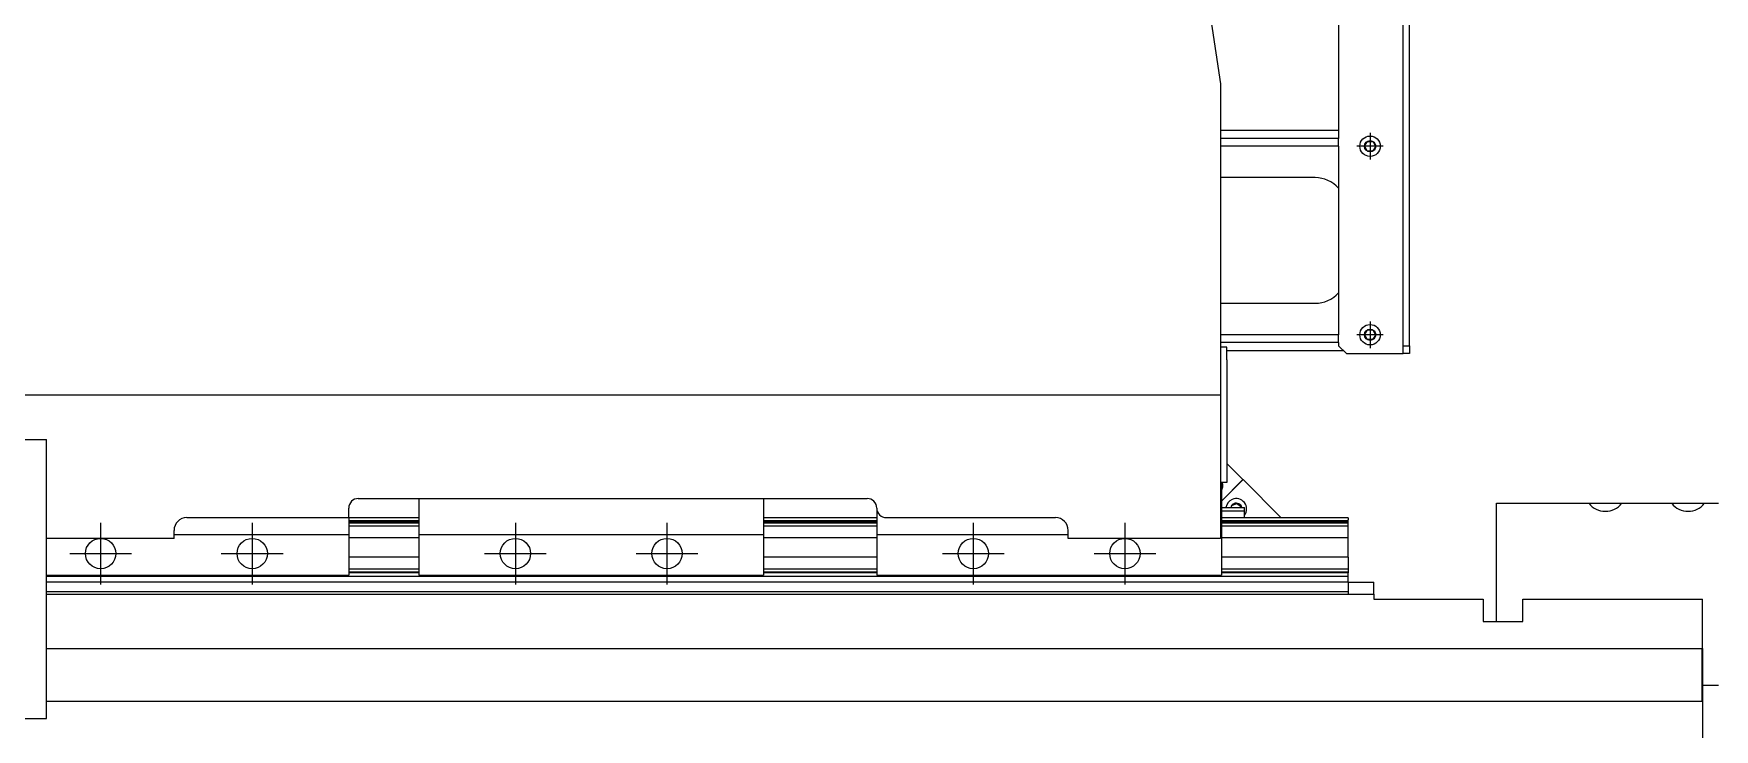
# Model space of a CAD drawing. Extents: x 387 to 958, y 84 to 319.
# Drawn here: x 561.5 to 615, y 115 to 137.1 of the extents above; entities that cross this region are included whole.
import ezdxf

# ---------------------------------------------------------------- set-up
doc = ezdxf.new("R2010")
doc.units = 0
doc.linetypes.add('AXIS-MY', pattern=[15, 8, -2.5, 2, -2.5])
doc.layers.get('0').update_dxf_attribs({"linetype": 'CONTINUOUS'})
doc.layers.add('AXIS', color=1, linetype='AXIS-MY')

msp = doc.modelspace()

# ---------------------------------------------------------------- linework, layer by layer
at = {"color": 7, "linetype": 'CONTINUOUS'}
for p, q in [((588.9371202, 204.3846886), (599.286264, 135.5395836)), ((599.286264, 135.5395836), (599.286264, 125.6398012)), ((599.4893364, 127.1612956), (599.286264, 127.1612956)), ((599.4893364, 127.1602202), (599.286264, 127.1602202)), ((599.4893364, 127.1612956), (599.4893364, 127.1602202)), ((599.4893364, 126.7548461), (599.4893364, 127.1602202)), ((599.4893364, 126.7548461), (599.4893364, 122.8451935)), ((558.671772, 125.6398012), (599.286264, 125.6398012)), ((599.286264, 125.6398012), (599.286264, 121.0706709)), ((552.1226852, 124.218294), (561.9209313, 124.218294)), ((561.9209313, 115.3338739), (561.9209313, 124.218294)), ((599.9986609, 122.9412274), (599.4893364, 123.4505519)), ((599.286264, 122.8475549), (599.311648, 122.8475549)), ((599.286264, 122.7460187), (599.311648, 122.7460187)), ((599.9986609, 122.9412274), (599.311648, 122.2542145)), ((599.311648, 122.2524973), (599.9995195, 122.9403688)), ((599.311648, 122.8475549), (599.311648, 122.7460187)), ((599.4893364, 122.8451935), (599.311648, 122.8451935)), ((599.311648, 122.7460187), (599.311648, 121.1975911)), ((599.9995195, 122.9403688), (601.2168471, 121.7230411)), ((571.5414891, 121.7306564), (571.5414891, 122.035265)), ((571.8460978, 122.3398737), (588.0411265, 122.3398737)), ((573.7752862, 122.3398737), (573.7752862, 121.1975911)), ((584.741199, 122.3398737), (584.741199, 121.1975911)), ((588.3457352, 122.035265), (588.3457352, 121.1975911)), ((599.311648, 122.0556002), (600.0477857, 122.0556002)), ((599.311648, 121.9474987), (600.0477857, 121.9474987)), ((599.6369435, 122.0556002), (599.6447382, 122.1142423)), ((599.6447382, 122.1142423), (599.8073008, 122.181341)), ((599.8073008, 122.181341), (599.9466912, 122.074107)), ((599.9466912, 122.074107), (599.9442313, 122.0556002)), ((600.0477857, 121.9474987), (600.0477857, 122.0556002)), ((600.0477857, 121.7230411), (600.0477857, 121.9474987)), ((608.0691479, 118.4307289), (608.0691479, 122.1875694)), ((608.0691479, 122.1875694), (611.0083037, 122.1875694)), ((611.0083037, 122.1875694), (612.0487405, 122.1875694)), ((612.0487405, 122.1875694), (613.6411033, 122.1875694)), ((613.6411033, 122.1875694), (614.68154, 122.1875694)), ((614.68154, 122.1875694), (615.1259158, 122.1875694)), ((566.3885255, 121.7306564), (571.5414891, 121.7306564)), ((571.5414891, 121.7306564), (571.5414891, 121.1975911)), ((573.7752862, 121.7230411), (571.5414891, 121.7230411)), ((573.7752862, 121.6291774), (571.5414891, 121.6291774)), ((573.7752862, 121.5880847), (571.5414891, 121.5880847)), ((573.7752862, 121.5580448), (571.5414891, 121.5580448)), ((573.7752862, 121.4641238), (571.5414891, 121.4641238)), ((588.3457352, 121.7230411), (584.741199, 121.7230411)), ((588.3457352, 121.6291774), (584.741199, 121.6291774)), ((588.3457352, 121.5880847), (584.741199, 121.5880847)), ((588.3457352, 121.5580448), (584.741199, 121.5580448)), ((588.3457352, 121.4641238), (584.741199, 121.4641238)), ((588.6503439, 121.7306564), (594.0317641, 121.7306564)), ((603.3477132, 121.7230411), (599.311648, 121.7230411)), ((603.3477132, 121.6291774), (599.311648, 121.6291774)), ((603.3477132, 121.5880847), (599.311648, 121.5880847)), ((603.3477132, 121.5580448), (599.311648, 121.5580448)), ((603.3477132, 121.4641238), (599.311648, 121.4641238)), ((603.3477132, 121.7230411), (603.3477132, 121.6655241)), ((603.3477132, 121.6291774), (603.3477132, 121.6655241)), ((603.3477132, 121.5880847), (603.3477132, 121.6291774)), ((603.3477132, 121.5580448), (603.3477132, 121.5880847)), ((603.3477132, 121.4641238), (603.3477132, 121.5580448)), ((603.3477132, 121.0833629), (603.3477132, 121.4641238)), ((565.9823805, 121.0706709), (561.9209313, 121.0706709)), ((565.9823805, 121.0706709), (565.9823805, 121.3245114)), ((565.9823805, 121.1975911), (571.5414891, 121.1975911)), ((571.5414891, 121.1975911), (571.5414891, 119.9030042)), ((573.7752862, 121.0833629), (571.5414891, 121.0833629)), ((573.7752862, 121.1975911), (573.7752862, 119.9030042)), ((573.7752862, 121.1975911), (584.741199, 121.1975911)), ((584.741199, 121.1975911), (584.741199, 119.9030042)), ((588.3457352, 121.0833629), (584.741199, 121.0833629)), ((588.3457352, 121.1975911), (588.3457352, 119.9030042)), ((588.3457352, 121.1975911), (594.437909, 121.1975911)), ((594.437909, 121.0706709), (594.437909, 121.3245114)), ((599.286264, 121.0706709), (594.437909, 121.0706709)), ((599.286264, 121.1975911), (599.311648, 121.1975911)), ((599.311648, 121.1975911), (599.311648, 119.9030042)), ((603.3477132, 121.0833629), (599.311648, 121.0833629)), ((603.3477132, 120.4741455), (603.3477132, 121.0833629)), ((573.7752862, 120.4741455), (571.5414891, 120.4741455)), ((588.3457352, 120.4741455), (584.741199, 120.4741455)), ((603.3477132, 120.4741455), (599.311648, 120.4741455)), ((603.3477132, 120.4741455), (603.3477132, 120.0933846)), ((561.9209313, 119.9030042), (571.5414891, 119.9030042)), ((603.3477132, 119.8573129), (561.9209313, 119.8573129)), ((573.7752862, 120.0933846), (571.5414891, 120.0933846)), ((573.7752862, 119.9994636), (571.5414891, 119.9994636)), ((573.7752862, 119.9694237), (571.5414891, 119.9694237)), ((573.7752862, 119.9030042), (584.741199, 119.9030042)), ((588.3457352, 120.0933846), (584.741199, 120.0933846)), ((588.3457352, 119.9994636), (584.741199, 119.9994636)), ((588.3457352, 119.9694237), (584.741199, 119.9694237)), ((588.3457352, 119.9030042), (599.311648, 119.9030042)), ((603.3477132, 120.0933846), (599.311648, 120.0933846)), ((603.3477132, 119.9994636), (599.311648, 119.9994636)), ((603.3477132, 119.9694237), (599.311648, 119.9694237)), ((603.3477132, 120.0933846), (603.3477132, 119.9994636)), ((603.3477132, 119.9994636), (603.3477132, 119.9694237)), ((603.3477132, 119.8573129), (603.3477132, 119.9694237)), ((603.3477132, 119.6796245), (603.3477132, 119.8573129)), ((603.3477132, 119.6796245), (561.9209313, 119.6796245)), ((603.3477132, 119.369939), (561.9209313, 119.369939)), ((561.9209313, 119.2937868), (604.160003, 119.2937868)), ((603.3477132, 119.6796245), (604.160003, 119.6796245)), ((603.3477132, 119.6796245), (603.3477132, 119.369939)), ((603.3477132, 119.369939), (603.3477132, 119.2937868)), ((604.160003, 119.2937868), (604.160003, 119.6796245)), ((604.160003, 119.2937868), (604.160003, 119.1414825)), ((604.160003, 119.1414825), (607.6376189, 119.1414825)), ((607.6376189, 119.1414825), (607.6376189, 118.4307289)), ((608.9068218, 118.4307289), (608.9068218, 119.1414825)), ((608.9068218, 119.1414825), (614.6182347, 119.1414825)), ((614.6182347, 117.5676709), (614.6182347, 119.1414825)), ((607.6376189, 118.4307289), (608.9068218, 118.4307289)), ((561.9209313, 117.5676709), (614.6065426, 117.5676709)), ((614.6065426, 117.5676709), (614.6182347, 117.5676709)), ((614.6065426, 115.8923231), (614.6065426, 117.5676709)), ((614.6182347, 117.5676709), (614.6182347, 110.9244626)), ((614.6182347, 116.4000043), (615.1259158, 116.4000043)), ((561.9209313, 115.8923231), (614.3643941, 115.8923231)), ((614.3643941, 115.8923231), (614.6065426, 115.8923231)), ((552.1226852, 115.3338739), (561.9209313, 115.3338739))]:
    msp.add_line(p, q, dxfattribs=at)
at = {"color": 7}
for p, q in [((603.0419787, 150.3526434), (603.0419787, 133.8026434)), ((605.0919817, 127.2026434), (605.0919817, 150.3526434)), ((605.2919817, 127.2026434), (605.2919817, 150.3526434)), ((603.0419817, 134.0526434), (599.286264, 134.0526434)), ((603.0419787, 133.8026434), (599.286264, 133.8026434)), ((603.0419787, 133.5526434), (599.286264, 133.5526434)), ((603.0419787, 133.5526434), (603.0419787, 127.5526434)), ((602.2919787, 132.5526434), (599.286264, 132.5526434)), ((599.286264, 128.5526434), (602.2919787, 128.5526434)), ((603.0419787, 127.5526434), (599.286264, 127.5526434)), ((603.0419787, 127.3026434), (599.286264, 127.3026434)), ((599.4893364, 127.0526434), (603.1919787, 127.0526434)), ((603.2919787, 126.9526434), (604.8919817, 126.9526434))]:
    msp.add_line(p, q, dxfattribs=at)
at = {"color": 7, "ltscale": 0.125}
for p, q in [((603.0419787, 133.5526434), (603.0419787, 133.8026434)), ((603.0419787, 127.3026434), (603.0419787, 127.5526434)), ((605.0919817, 126.9526434), (605.0919817, 127.2026434)), ((605.2919817, 127.2026434), (605.2919817, 126.9526434))]:
    msp.add_line(p, q, dxfattribs=at)
at = {"color": 7, "ltscale": 0.0433}
for p, q in [((603.8690386, 133.5621832), (603.9164049, 133.6346807)), ((603.8690386, 127.5621832), (603.9164049, 127.6346807))]:
    msp.add_line(p, q, dxfattribs=at)
at = {"color": 7, "ltscale": 0.086602}
for p, q in [((603.947246, 133.4076421), (603.8690386, 133.5621832)), ((604.1367144, 133.6976446), (604.2149218, 133.5431036)), ((603.947246, 127.4076421), (603.8690386, 127.5621832)), ((604.1367144, 127.6976446), (604.2149218, 127.5431036))]:
    msp.add_line(p, q, dxfattribs=at)
at = {"color": 7, "ltscale": 0.043303}
for p, q in [((603.9164049, 133.6346807), (603.9637743, 133.7071844)), ((603.9164049, 127.6346807), (603.9637743, 127.7071844))]:
    msp.add_line(p, q, dxfattribs=at)
at = {"color": 7, "ltscale": 0.086603}
for p, q in [((604.1201891, 133.3981023), (603.947246, 133.4076421)), ((604.1201891, 127.3981023), (603.947246, 127.4076421))]:
    msp.add_line(p, q, dxfattribs=at)
at = {"color": 7, "ltscale": 0.086601}
for p, q in [((603.9637743, 133.7071844), (604.1367144, 133.6976446)), ((603.9637743, 127.7071844), (604.1367144, 127.6976446))]:
    msp.add_line(p, q, dxfattribs=at)
at = {"color": 7, "ltscale": 0.043301}
for p, q in [((604.1675585, 133.4705999), (604.1201891, 133.3981023)), ((604.2149218, 133.5431036), (604.1675585, 133.4705999)), ((604.1675585, 127.4705999), (604.1201891, 127.3981023)), ((604.2149218, 127.5431036), (604.1675585, 127.4705999))]:
    msp.add_line(p, q, dxfattribs=at)
at = {"color": 7, "ltscale": 0.05}
msp.add_line((603.0419787, 127.3026434), (603.0419787, 127.2026434), dxfattribs=at)
at = {"color": 7, "ltscale": 0.176777}
msp.add_line((603.0419787, 127.2026434), (603.2919787, 126.9526434), dxfattribs=at)
at = {"color": 7, "ltscale": 0.1}
for p, q in [((604.8919817, 126.9526434), (605.0919817, 126.9526434)), ((605.0919817, 127.2026434), (605.2919817, 127.2026434)), ((605.2919817, 126.9526434), (605.0919817, 126.9526434))]:
    msp.add_line(p, q, dxfattribs=at)
at = {"color": 7}
for centre, radius in [((604.0419787, 133.5526434), 0.325), ((604.0419787, 133.5526434), 0.18), ((604.0419787, 127.5526434), 0.325), ((604.0419787, 127.5526434), 0.18)]:
    msp.add_circle(centre, radius, dxfattribs=at)
at = {"color": 7, "linetype": 'CONTINUOUS'}
for centre in [(563.6470473, 120.5883738), (568.4700182, 120.5883738), (576.8467571, 120.5883738), (581.6697281, 120.5883738), (591.4172061, 120.5883738), (596.2401771, 120.5883738)]:
    msp.add_circle(centre, 0.4822971, dxfattribs=at)
at = {"color": 7}
for centre, start, end in [((602.2919787, 131.5526434), 41.40961328, 90.0000025), ((602.2919787, 129.5526434), 269.9999975, 318.59038672)]:
    msp.add_arc(centre, 1, start, end, dxfattribs=at)
at = {"color": 7, "linetype": 'CONTINUOUS'}
for centre, radius, start, end in [((599.029402, 122.761735), 0.3299927, 328.79398483, 14.64978235), ((571.8460978, 122.035265), 0.3046087, 90, 180), ((588.0411265, 122.035265), 0.3046087, 0, 90), ((588.6503439, 122.035265), 0.3046087, 180, 270), ((599.7841286, 122.0070083), 0.3299927, 112.42867421, 171.53233474), ((599.7841286, 122.0070083), 0.1827652, 112.42867421, 164.58132789), ((599.7841286, 122.0070083), 0.3299927, 323.03265157, 112.42867421), ((599.7841286, 122.0070083), 0.1827652, 15.41867211, 112.42867421), ((611.5285221, 122.5937143), 0.6599855, 217.97987244, 322.02012756), ((614.1613217, 122.5937143), 0.6599855, 217.97987244, 322.02012756), ((566.3885255, 121.3245114), 0.4061449, 90, 180), ((594.0317641, 121.3245114), 0.4061449, 0, 90)]:
    msp.add_arc(centre, radius, start, end, dxfattribs=at)
at = {"layer": 'AXIS', "ltscale": 0.422501}
for p, q in [((604.0419787, 133.9751409), (604.0419787, 133.1301397)), ((604.4644823, 133.5526434), (603.6194811, 133.5526434)), ((604.0419787, 127.9751409), (604.0419787, 127.1301397)), ((604.4644823, 127.5526434), (603.6194811, 127.5526434))]:
    msp.add_line(p, q, dxfattribs=at)
at = {"layer": 'AXIS'}
for p, q in [((563.6470473, 121.5706709), (563.6470473, 119.6060767)), ((568.4700182, 121.5706709), (568.4700182, 119.6060767)), ((576.8467571, 121.5706709), (576.8467571, 119.6060767)), ((581.6697281, 121.5706709), (581.6697281, 119.6060767)), ((591.4172061, 121.5706709), (591.4172061, 119.6060767)), ((596.2401771, 121.5706709), (596.2401771, 119.6060767)), ((562.6647502, 120.5883738), (564.6293443, 120.5883738)), ((567.4877211, 120.5883738), (569.4523153, 120.5883738)), ((575.8644601, 120.5883738), (577.8290542, 120.5883738)), ((580.687431, 120.5883738), (582.6520252, 120.5883738)), ((590.4349091, 120.5883738), (592.3995032, 120.5883738)), ((595.25788, 120.5883738), (597.2224742, 120.5883738))]:
    msp.add_line(p, q, dxfattribs=at)

doc.saveas('drawing.dxf')
